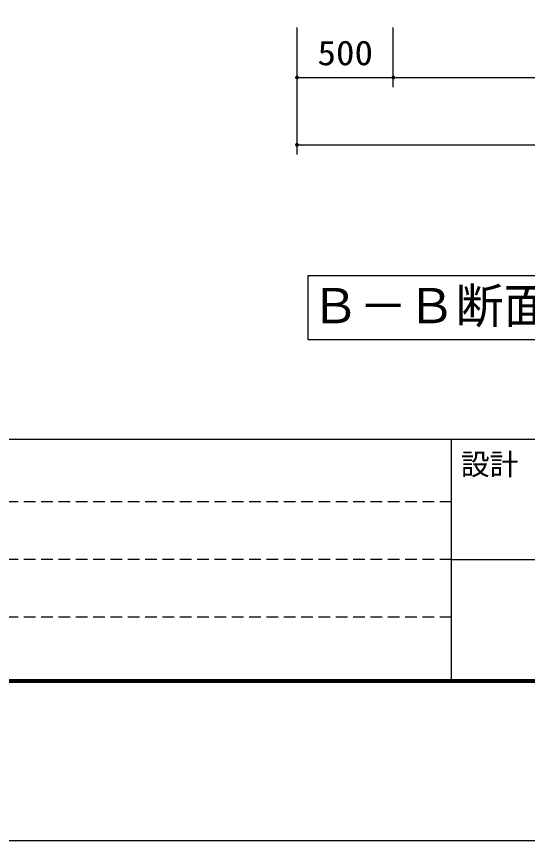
# Model space of a CAD drawing. Units: millimetres, scale not verified. Extents: x -14850 to 14850, y -10500 to 10500.
# Drawn here: x -1859 to 795, y -10500 to -6220 of the extents above; entities that cross this region are included whole.
import ezdxf
from ezdxf.enums import TextEntityAlignment as Align

# ---------------------------------------------------------------- set-up
doc = ezdxf.new("R2010")
doc.units = ezdxf.units.MM
doc.header["$LTSCALE"] = 50
doc.linetypes.add('DASHED1', pattern=[1.8, 1.2, -0.6])
for name, color, linetype, lineweight in [('0-0_製作', 5, 'Continuous', 25), ('0-1_躯体', 3, 'Continuous', 25), ('0-7_図面枠', 7, 'Continuous', 25), ('0-8_Axis_waku', 7, 'Continuous', 25)]:
    doc.layers.add(name, color=color, linetype=linetype, lineweight=lineweight)
doc.styles.add('ＭＳ ゴシック', font='')
doc.styles.get('ＭＳ ゴシック').set_extended_font_data('MS Gothic')

msp = doc.modelspace()

# ---------------------------------------------------------------- linework, layer by layer
at = {"layer": '0-0_製作', "color": 2}
for p, q in [((-401.72, -6936.25), (-401.72, -6277.42)), ((98.28, -6586.25), (98.28, -6277.42)), ((-401.72, -6536.25), (98.28, -6536.25)), ((98.28, -6536.25), (2098.28, -6536.25)), ((-401.72, -6886.25), (2598.28, -6886.25))]:
    msp.add_line(p, q, dxfattribs=at)
at = {"layer": '0-0_製作'}
for points in [[(-411.7, -6535.62), (-401.72, -6536.25), (-411.72, -6536.25)], [(-411.72, -6536.25), (-401.72, -6536.25), (-411.64, -6537.5)], [(-411.7, -6535.62), (-401.72, -6526.25), (-401.72, -6536.25)], [(-411.55, -6534.37), (-401.72, -6526.25), (-411.7, -6535.62)], [(-411.64, -6537.5), (-401.72, -6536.25), (-411.41, -6538.74)], [(-411.23, -6533.16), (-401.72, -6526.25), (-411.55, -6534.37)], [(-411.41, -6538.74), (-401.72, -6536.25), (-411.02, -6539.93)], [(-410.77, -6531.99), (-401.72, -6526.25), (-411.23, -6533.16)], [(-411.02, -6539.93), (-401.72, -6536.25), (-410.49, -6541.07)], [(-410.17, -6530.89), (-401.72, -6526.25), (-410.77, -6531.99)], [(-410.49, -6541.07), (-401.72, -6536.25), (-409.81, -6542.13)], [(-409.43, -6529.87), (-401.72, -6526.25), (-410.17, -6530.89)], [(-409.81, -6542.13), (-401.72, -6536.25), (-409.01, -6543.09)], [(-408.57, -6528.96), (-401.72, -6526.25), (-409.43, -6529.87)], [(-409.01, -6543.09), (-401.72, -6536.25), (-408.1, -6543.95)], [(-407.6, -6528.16), (-401.72, -6526.25), (-408.57, -6528.96)], [(-408.1, -6543.95), (-401.72, -6536.25), (-407.08, -6544.69)], [(-406.54, -6527.49), (-401.72, -6526.25), (-407.6, -6528.16)], [(-407.08, -6544.69), (-401.72, -6536.25), (-405.98, -6545.3)], [(-405.4, -6526.95), (-401.72, -6526.25), (-406.54, -6527.49)], [(-405.98, -6545.3), (-401.72, -6536.25), (-404.81, -6545.76)], [(-404.21, -6526.56), (-401.72, -6526.25), (-405.4, -6526.95)], [(-404.81, -6545.76), (-401.72, -6536.25), (-403.6, -6546.07)], [(-402.98, -6526.33), (-401.72, -6526.25), (-404.21, -6526.56)], [(-403.6, -6546.07), (-401.72, -6536.25), (-401.72, -6546.25)], [(-403.6, -6546.07), (-401.72, -6546.25), (-402.35, -6546.23)], [(-401.72, -6526.25), (-391.72, -6536.25), (-401.72, -6536.25)], [(-401.72, -6526.25), (-391.8, -6535), (-391.72, -6536.25)], [(-401.72, -6526.25), (-392.04, -6533.76), (-391.8, -6535)], [(-401.72, -6526.25), (-392.43, -6532.57), (-392.04, -6533.76)], [(-401.72, -6526.25), (-392.96, -6531.43), (-392.43, -6532.57)], [(-401.72, -6526.25), (-393.63, -6530.37), (-392.96, -6531.43)], [(-401.72, -6526.25), (-394.43, -6529.4), (-393.63, -6530.37)], [(-401.72, -6526.25), (-395.35, -6528.54), (-394.43, -6529.4)], [(-401.72, -6526.25), (-396.37, -6527.81), (-395.35, -6528.54)], [(-401.72, -6526.25), (-397.47, -6527.2), (-396.37, -6527.81)], [(-401.72, -6526.25), (-398.63, -6526.74), (-397.47, -6527.2)], [(-401.72, -6526.25), (-399.85, -6526.43), (-398.63, -6526.74)], [(-401.72, -6526.25), (-401.1, -6526.27), (-399.85, -6526.43)], [(-401.72, -6536.25), (-400.47, -6546.17), (-401.72, -6546.25)], [(-401.72, -6536.25), (-399.24, -6545.93), (-400.47, -6546.17)], [(-401.72, -6536.25), (-398.04, -6545.55), (-399.24, -6545.93)], [(-401.72, -6536.25), (-396.91, -6545.01), (-398.04, -6545.55)], [(-401.72, -6536.25), (-395.85, -6544.34), (-396.91, -6545.01)], [(-401.72, -6536.25), (-394.88, -6543.54), (-395.85, -6544.34)], [(-401.72, -6536.25), (-394.02, -6542.62), (-394.88, -6543.54)], [(-401.72, -6536.25), (-393.28, -6541.61), (-394.02, -6542.62)], [(-401.72, -6536.25), (-392.68, -6540.51), (-393.28, -6541.61)], [(-401.72, -6536.25), (-392.21, -6539.34), (-392.68, -6540.51)], [(-401.72, -6536.25), (-391.9, -6538.12), (-392.21, -6539.34)], [(-401.72, -6536.25), (-391.74, -6536.88), (-391.9, -6538.12)], [(-401.72, -6536.25), (-391.72, -6536.25), (-391.74, -6536.88)], [(88.28, -6536.25), (98.28, -6526.25), (98.28, -6536.25)], [(88.3, -6535.62), (98.28, -6526.25), (88.28, -6536.25)], [(88.28, -6536.25), (98.28, -6536.25), (88.35, -6537.5)], [(88.45, -6534.37), (98.28, -6526.25), (88.3, -6535.62)], [(88.35, -6537.5), (98.28, -6536.25), (88.59, -6538.74)], [(88.76, -6533.16), (98.28, -6526.25), (88.45, -6534.37)], [(88.59, -6538.74), (98.28, -6536.25), (88.98, -6539.93)], [(89.23, -6531.99), (98.28, -6526.25), (88.76, -6533.16)], [(88.98, -6539.93), (98.28, -6536.25), (89.51, -6541.07)], [(89.83, -6530.89), (98.28, -6526.25), (89.23, -6531.99)], [(89.51, -6541.07), (98.28, -6536.25), (90.19, -6542.13)], [(90.57, -6529.87), (98.28, -6526.25), (89.83, -6530.89)], [(90.19, -6542.13), (98.28, -6536.25), (90.99, -6543.09)], [(91.43, -6528.96), (98.28, -6526.25), (90.57, -6529.87)], [(90.99, -6543.09), (98.28, -6536.25), (91.9, -6543.95)], [(92.4, -6528.16), (98.28, -6526.25), (91.43, -6528.96)], [(91.9, -6543.95), (98.28, -6536.25), (92.92, -6544.69)], [(93.46, -6527.49), (98.28, -6526.25), (92.4, -6528.16)], [(92.92, -6544.69), (98.28, -6536.25), (94.02, -6545.3)], [(94.59, -6526.95), (98.28, -6526.25), (93.46, -6527.49)], [(94.02, -6545.3), (98.28, -6536.25), (95.19, -6545.76)], [(95.79, -6526.56), (98.28, -6526.25), (94.59, -6526.95)], [(95.19, -6545.76), (98.28, -6536.25), (96.4, -6546.07)], [(97.02, -6526.33), (98.28, -6526.25), (95.79, -6526.56)], [(96.4, -6546.07), (98.28, -6536.25), (97.65, -6546.23)], [(97.65, -6546.23), (98.28, -6536.25), (98.28, -6546.25)], [(98.28, -6526.25), (108.2, -6535), (98.28, -6536.25)], [(98.28, -6526.25), (107.96, -6533.76), (108.2, -6535)], [(98.28, -6526.25), (107.57, -6532.57), (107.96, -6533.76)], [(98.28, -6526.25), (107.04, -6531.43), (107.57, -6532.57)], [(98.28, -6526.25), (106.37, -6530.37), (107.04, -6531.43)], [(98.28, -6526.25), (105.57, -6529.4), (106.37, -6530.37)], [(98.28, -6526.25), (104.65, -6528.54), (105.57, -6529.4)], [(98.28, -6526.25), (103.63, -6527.81), (104.65, -6528.54)], [(98.28, -6526.25), (102.53, -6527.2), (103.63, -6527.81)], [(98.28, -6526.25), (101.37, -6526.74), (102.53, -6527.2)], [(98.28, -6526.25), (100.15, -6526.43), (101.37, -6526.74)], [(98.28, -6526.25), (98.9, -6526.27), (100.15, -6526.43)], [(98.28, -6536.25), (108.2, -6535), (108.28, -6536.25)], [(98.28, -6536.25), (99.53, -6546.17), (98.28, -6546.25)], [(98.28, -6536.25), (100.76, -6545.93), (99.53, -6546.17)], [(98.28, -6536.25), (101.96, -6545.55), (100.76, -6545.93)], [(98.28, -6536.25), (103.09, -6545.01), (101.96, -6545.55)], [(98.28, -6536.25), (104.15, -6544.34), (103.09, -6545.01)], [(98.28, -6536.25), (105.12, -6543.54), (104.15, -6544.34)], [(98.28, -6536.25), (105.98, -6542.62), (105.12, -6543.54)], [(98.28, -6536.25), (106.72, -6541.61), (105.98, -6542.62)], [(98.28, -6536.25), (107.32, -6540.51), (106.72, -6541.61)], [(98.28, -6536.25), (107.79, -6539.34), (107.32, -6540.51)], [(98.28, -6536.25), (108.1, -6538.12), (107.79, -6539.34)], [(98.28, -6536.25), (108.26, -6536.88), (108.1, -6538.12)], [(98.28, -6536.25), (108.28, -6536.25), (108.26, -6536.88)], [(-411.7, -6885.62), (-401.72, -6886.25), (-411.72, -6886.25)], [(-411.72, -6886.25), (-401.72, -6886.25), (-411.64, -6887.5)], [(-411.7, -6885.62), (-401.72, -6876.25), (-401.72, -6886.25)], [(-411.55, -6884.37), (-401.72, -6876.25), (-411.7, -6885.62)], [(-411.64, -6887.5), (-401.72, -6886.25), (-411.41, -6888.74)], [(-411.23, -6883.16), (-401.72, -6876.25), (-411.55, -6884.37)], [(-411.41, -6888.74), (-401.72, -6886.25), (-411.02, -6889.93)], [(-410.77, -6881.99), (-401.72, -6876.25), (-411.23, -6883.16)], [(-411.02, -6889.93), (-401.72, -6886.25), (-410.49, -6891.07)], [(-410.17, -6880.89), (-401.72, -6876.25), (-410.77, -6881.99)], [(-410.49, -6891.07), (-401.72, -6886.25), (-409.81, -6892.13)], [(-409.43, -6879.87), (-401.72, -6876.25), (-410.17, -6880.89)], [(-409.81, -6892.13), (-401.72, -6886.25), (-409.01, -6893.09)], [(-408.57, -6878.96), (-401.72, -6876.25), (-409.43, -6879.87)], [(-409.01, -6893.09), (-401.72, -6886.25), (-408.1, -6893.95)], [(-407.6, -6878.16), (-401.72, -6876.25), (-408.57, -6878.96)], [(-408.1, -6893.95), (-401.72, -6886.25), (-407.08, -6894.69)], [(-406.54, -6877.49), (-401.72, -6876.25), (-407.6, -6878.16)], [(-407.08, -6894.69), (-401.72, -6886.25), (-405.98, -6895.3)], [(-405.4, -6876.95), (-401.72, -6876.25), (-406.54, -6877.49)], [(-405.98, -6895.3), (-401.72, -6886.25), (-404.81, -6895.76)], [(-404.21, -6876.56), (-401.72, -6876.25), (-405.4, -6876.95)], [(-404.81, -6895.76), (-401.72, -6886.25), (-403.6, -6896.07)], [(-402.98, -6876.33), (-401.72, -6876.25), (-404.21, -6876.56)], [(-403.6, -6896.07), (-401.72, -6886.25), (-401.72, -6896.25)], [(-401.72, -6876.25), (-391.72, -6886.25), (-401.72, -6886.25)], [(-401.72, -6876.25), (-391.8, -6885), (-391.72, -6886.25)], [(-401.72, -6876.25), (-392.04, -6883.76), (-391.8, -6885)], [(-401.72, -6876.25), (-392.43, -6882.57), (-392.04, -6883.76)], [(-401.72, -6876.25), (-392.96, -6881.43), (-392.43, -6882.57)], [(-401.72, -6876.25), (-393.63, -6880.37), (-392.96, -6881.43)], [(-401.72, -6876.25), (-394.43, -6879.4), (-393.63, -6880.37)], [(-401.72, -6876.25), (-395.35, -6878.54), (-394.43, -6879.4)], [(-401.72, -6876.25), (-396.37, -6877.81), (-395.35, -6878.54)], [(-401.72, -6876.25), (-397.47, -6877.2), (-396.37, -6877.81)], [(-401.72, -6876.25), (-398.63, -6876.74), (-397.47, -6877.2)], [(-401.72, -6876.25), (-399.85, -6876.43), (-398.63, -6876.74)], [(-401.72, -6876.25), (-401.1, -6876.27), (-399.85, -6876.43)], [(-401.72, -6886.25), (-400.47, -6896.17), (-401.72, -6896.25)], [(-401.72, -6886.25), (-399.24, -6895.93), (-400.47, -6896.17)], [(-401.72, -6886.25), (-398.04, -6895.55), (-399.24, -6895.93)], [(-401.72, -6886.25), (-396.91, -6895.01), (-398.04, -6895.55)], [(-401.72, -6886.25), (-395.85, -6894.34), (-396.91, -6895.01)], [(-401.72, -6886.25), (-394.88, -6893.54), (-395.85, -6894.34)], [(-401.72, -6886.25), (-394.02, -6892.62), (-394.88, -6893.54)], [(-401.72, -6886.25), (-393.28, -6891.61), (-394.02, -6892.62)], [(-401.72, -6886.25), (-392.68, -6890.51), (-393.28, -6891.61)], [(-401.72, -6886.25), (-392.21, -6889.34), (-392.68, -6890.51)], [(-401.72, -6886.25), (-391.9, -6888.12), (-392.21, -6889.34)], [(-401.72, -6886.25), (-391.74, -6886.88), (-391.9, -6888.12)], [(-401.72, -6886.25), (-391.72, -6886.25), (-391.74, -6886.88)], [(-403.6, -6896.07), (-401.72, -6896.25), (-402.35, -6896.23)]]:
    msp.add_solid(points, dxfattribs=at)
at = {"layer": '0-1_躯体'}
for p, q in [((-345.14, -7564.45), (-345.14, -7897.79)), ((-345.14, -7564.45), (2321.53, -7564.45)), ((-345.14, -7897.79), (2321.53, -7897.79))]:
    msp.add_line(p, q, dxfattribs=at)
at = {"layer": '0-7_図面枠'}
msp.add_lwpolyline([(-14850, -10500), (14850, -10500), (14850, 10500), (-14850, 10500)], close=True, dxfattribs=at)
at = {"layer": '0-8_Axis_waku'}
for p, q in [((-12950, -8415), (14000, -8415)), ((399.99, -9665), (399.99, -8415)), ((399.99, -9040), (13999.99, -9040)), ((14008, -9673.01), (-12958, -9673.01)), ((14007, -9672.01), (-12957, -9672.01)), ((14006, -9671.01), (-12956, -9671.01)), ((14005, -9670.01), (-12955, -9670.01)), ((14004, -9669.01), (-12954, -9669.01)), ((14003, -9668.01), (-12953, -9668.01)), ((14002, -9667.01), (-12952, -9667.01)), ((14001, -9666.01), (-12951, -9666.01)), ((-12950, -9665), (14000, -9665)), ((14014, -9679.01), (-12964, -9679.01)), ((14013, -9678.01), (-12963, -9678.01)), ((14012, -9677.01), (-12962, -9677.01)), ((14011, -9676.01), (-12961, -9676.01)), ((14010, -9675.01), (-12960, -9675.01)), ((14009, -9674.01), (-12959, -9674.01))]:
    msp.add_line(p, q, dxfattribs=at)
at = {"layer": '0-8_Axis_waku', "linetype": 'DASHED1'}
for p, q in [((400, -8740), (-12950, -8740)), ((400, -9040), (-12950, -9040)), ((400, -9340), (-12950, -9340))]:
    msp.add_line(p, q, dxfattribs=at)

# ---------------------------------------------------------------- texts
at = {"layer": '0-0_製作', "color": 4, "style": 'ＭＳ ゴシック', "width": 1.1}
msp.add_text('500', height=128.4, dxfattribs=at).set_placement((-295.47, -6511.25), align=Align.BOTTOM_LEFT)
at = {"layer": '0-1_躯体', "color": 4, "style": 'ＭＳ ゴシック'}
msp.add_text('Ｂ－Ｂ断面図', height=183.3, dxfattribs=at).set_placement((-329.19, -7868.27), align=Align.BOTTOM_LEFT)
at = {"layer": '0-8_Axis_waku', "style": 'ＭＳ ゴシック'}
msp.add_text('設計', height=110, dxfattribs=at).set_placement((448.59, -8633.97), align=Align.BOTTOM_LEFT)

doc.saveas('drawing.dxf')
